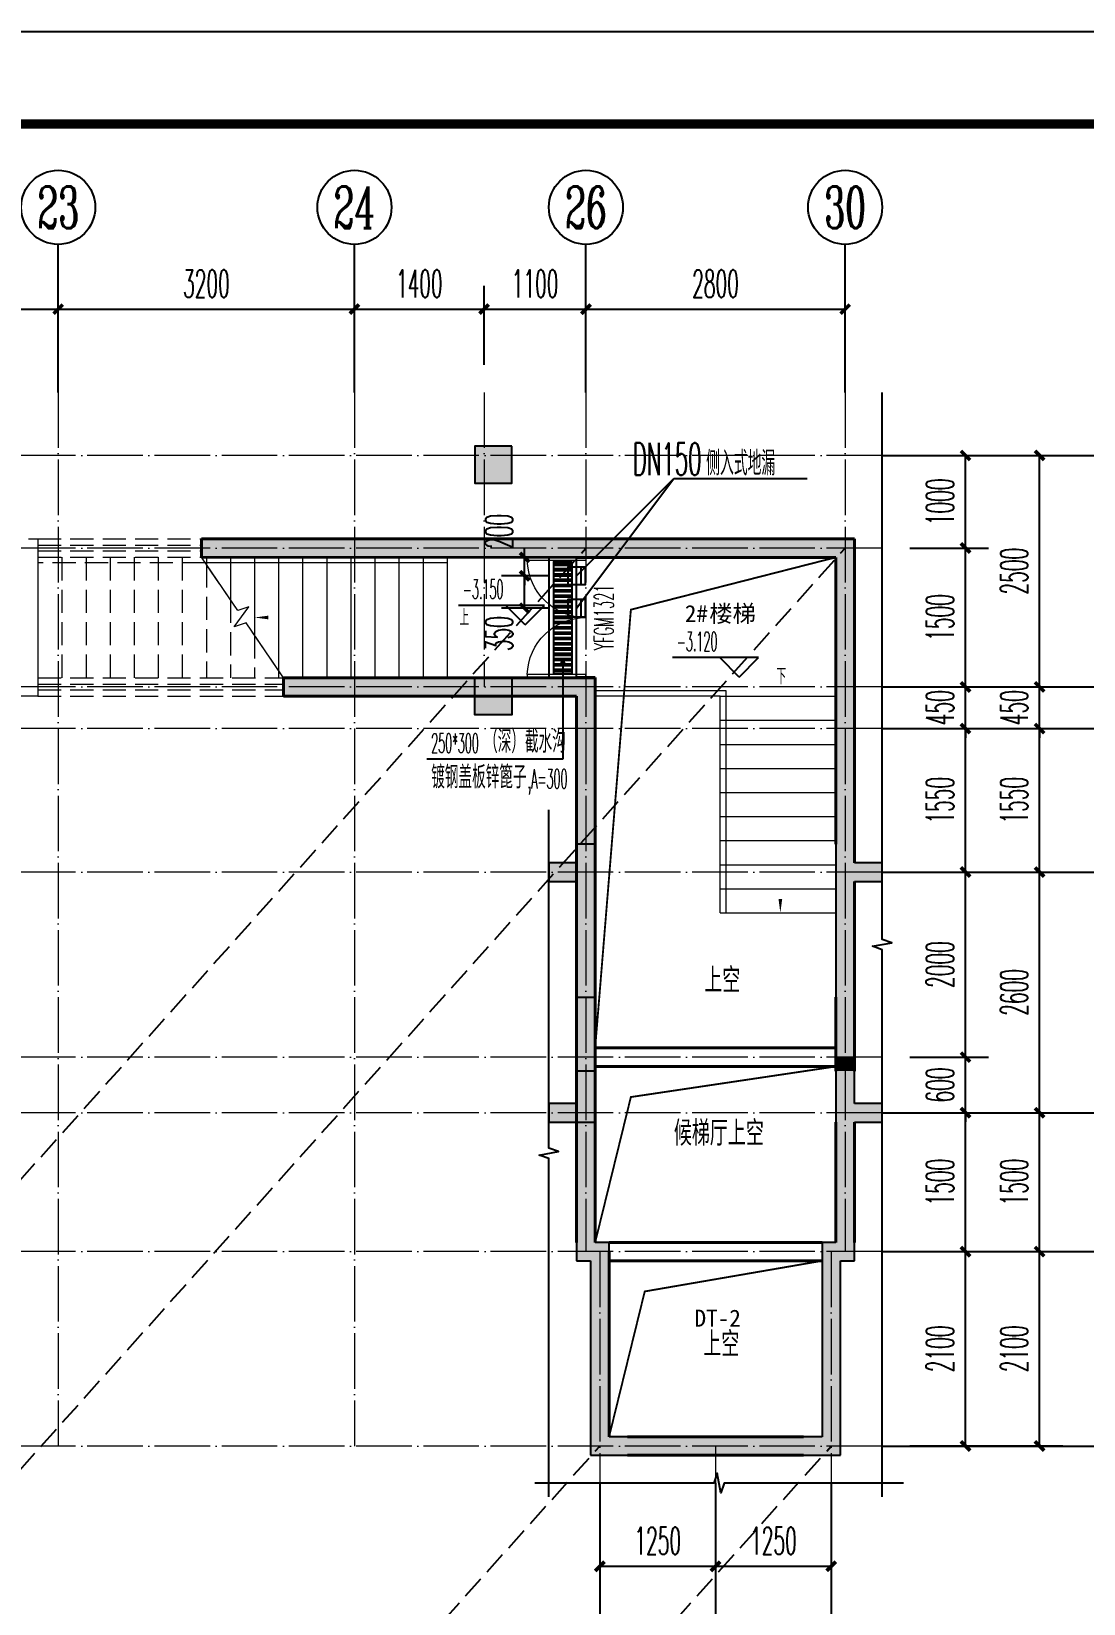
# Model space of a CAD drawing. Extents: x 27938 to 650306, y -92720 to 1524912.
# Drawn here: x 323150 to 334514, y 762082 to 779065 of the extents above; entities that cross this region are included whole.
import ezdxf
from ezdxf.enums import TextEntityAlignment as Align

# ---------------------------------------------------------------- set-up
doc = ezdxf.new("R2010")
doc.units = 0
doc.header["$LTSCALE"] = 1000
doc.header["$MEASUREMENT"] = 0
for name, pattern in [('#P_--_20B1_001_t3$0$DASH', [0.35, 0.25, -0.1]), ('__DASH', [0.35, 0.25, -0.1]), ('DOTE', [2.42, 2, -0.2, 0.02, -0.2])]:
    doc.linetypes.add(name, pattern=pattern)
for name, color, linetype in [('AXIS', 3, 'Continuous'), ('AXIS_TEXT', 4, 'Continuous'), ('COLUMN', 9, 'Continuous'), ('DIM_ELEV', 3, 'Continuous'), ('DIM_LEAD', 3, 'Continuous'), ('DIM_SYMB', 3, 'Continuous'), ('DIM_废水', 3, 'Continuous'), ('DOOR_FIRE_TEXT', 7, 'Continuous'), ('EQUIP_地漏', 7, 'Continuous'), ('PUB_TEXT', 4, 'Continuous'), ('TWT_DIM', 3, 'Continuous'), ('图框', 140, 'Continuous')]:
    doc.layers.add(name, color=color, linetype=linetype)
for name, color, linetype, lineweight in [('DOTE', 19, 'DOTE', 9), ('PUB_HATCH', 8, 'Continuous', 9), ('STAIR', 2, 'Continuous', 18), ('WALL', 9, 'Continuous', 40), ('WINDOW', 8, 'Continuous', 15), ('平面-看线', 45, 'Continuous', 15)]:
    doc.layers.add(name, color=color, linetype=linetype, lineweight=lineweight)
doc.layers.add('yichutu', color=7, linetype='Continuous', true_color=0xffffff, plot=False)
doc.styles.add('_TCH_AXIS', font='COMPLEX', dxfattribs={"bigfont": 'GBCBIG'})
doc.styles.add('_TCH_DIM', font='SIMPLEX.shx', dxfattribs={"width": 0.6, "oblique": 10, "bigfont": 'hztxt.shx'})
doc.styles.add('_TCH_DIM_T3', font='SIMPLEX.shx', dxfattribs={"width": 0.494118, "bigfont": 'GBCBIG.shx'})
doc.styles.add('_TCH_WINDOW', font='SIMPLEX.shx', dxfattribs={"width": 0.7, "height": 3.5, "bigfont": 'GBCBIG.shx'})
doc.styles.add('_TWT_SERIAL', font='simplex.shx', dxfattribs={"width": 0.6, "oblique": 10, "height": 3, "bigfont": 'aadri.shx'})
doc.styles.add('COMPLEX', font='COMPLEX')
doc.styles.get("Standard").update_dxf_attribs({"font": 'gbenor.shx', "bigfont": 'gbcbig.shx'})
doc.styles.add('黑体', font='simhei.ttf')
doc.dimstyles.new('_TCH_ARCH&&100', dxfattribs={"dimtxt": 297.5, "dimasz": 100, "dimexe": 250, "dimexo": 300, "dimgap": 126.25, "dimtad": 1, "dimdec": 0, "dimzin": 0, "dimdsep": 46, "dimtxsty": '_TCH_DIM_T3', "dimblk": 'ARCHTICK', "dimcen": 0.09, "dimclrt": 4, "dimazin": 2, "dimtfac": 1, "dimtdec": 0, "dimtix": 1, "dimtmove": 2, "dimatfit": 3, "dimfxl": 1, "dimtolj": 1, "dimtzin": 0, "dimarcsym": 0})
doc.dimstyles.new('_TWT_ARCH&&100', dxfattribs={"dimtxt": 297.5, "dimasz": 100, "dimexe": 250, "dimexo": 300, "dimgap": 126.25, "dimtad": 1, "dimdec": 0, "dimzin": 0, "dimdsep": 46, "dimtxsty": '_TCH_DIM_T3', "dimblk": 'ARCHTICK', "dimcen": 0.09, "dimclrt": 7, "dimazin": 2, "dimtfac": 1, "dimtdec": 0, "dimtix": 1, "dimtmove": 2, "dimatfit": 3, "dimfxl": 1, "dimtolj": 1, "dimtzin": 0, "dimarcsym": 0})

# ---------------------------------------------------------------- blocks, each defined once
blk = doc.blocks.new('TK')
at = {"layer": '图框'}
blk.add_lwpolyline([(465375, 548714), (549475, 548714), (549475, 489314), (465375, 489314)], close=True, dxfattribs=at)
blk.add_lwpolyline([(465375, 548714), (549475, 548714), (549475, 489314), (465375, 489314)], close=True, dxfattribs=at)
at = {"layer": '图框', "const_width": 100}
blk.add_lwpolyline([(548475, 490314), (548475, 547714), (467875, 547714), (467875, 490314)], close=True, dxfattribs=at)
blk = doc.blocks.new('yct-841-594-84100-59400-100-1000.0')
at = {"layer": 'yichutu', "color": 7, "true_color": 0xffffff}
blk.add_lwpolyline([(0, 0), (0, 59400), (84100, 59400), (84100, 0)], close=True, dxfattribs=at)
blk = doc.blocks.new('A$C110D7C8B')
h = blk.add_hatch()
h.set_pattern_fill('ANSI32', color=246, scale=12, angle=135)
h.set_pattern_definition([(180, (0, 0), (-4e-15, -57.15), []), (180, (-19.05, 19.05), (-4e-15, -57.15), [])])
h.paths.add_polyline_path([(50, -1350), (250, -1350), (250, -150), (50, -150)])
at = {"color": 246}
for points in [[(0, -100), (300, -100), (300, -1400), (0, -1400)], [(50, -150), (250, -150), (250, -1350), (50, -1350)]]:
    blk.add_lwpolyline(points, close=True, dxfattribs=at)
blk = doc.blocks.new('A$C028C60F5')
at = {"color": 0}
blk.add_lwpolyline([(400, 0), (0, 0), (0, -400), (400, -400)], close=True, dxfattribs=at)
at = {"layer": 'PUB_HATCH', "color": 0}
blk.add_solid([(0, -400), (400, -400), (0, 0), (400, 0)], dxfattribs=at)
blk = doc.blocks.new('$DorLib2D$00000002')
for p, q in [((-0.5, 0), (-0.5, 0.4875)), ((-0.475, 0.4875), (-0.5, 0.4875)), ((-0.475, 0), (-0.475, 0.4875)), ((0.475, 0), (0.475, 0.4875)), ((0.475, 0.4875), (0.5, 0.4875)), ((0.5, 0), (0.5, 0.4875)), ((-0.5, 0), (-0.475, 0)), ((0.5, 0), (0.475, 0))]:
    blk.add_line(p, q)
at = {"lineweight": 13}
for centre, start, end in [((-0.4875, 0), 0, 88.53072), ((0.4875, 0), 91.46928, 180)]:
    blk.add_arc(centre, 0.4875, start, end, dxfattribs=at)
blk = doc.blocks.new('_ArchTick')
at = {"color": 0, "linetype": 'ByBlock', "const_width": 0.4}
blk.add_lwpolyline([(-0.5, -0.5), (0.5, 0.5)], dxfattribs=at)
blk = doc.blocks.new('*D1209')
at = {"layer": 'AXIS', "color": 0, "lineweight": -2}
for p, q in [((300, -9281), (1950, -9281)), ((1700, -11381), (1700, -9281)), ((300, -11381), (1950, -11381))]:
    blk.add_line(p, q, dxfattribs=at)
at = {"layer": 'Defpoints', "color": 0}
for p in [(0, -9281), (1700, -9281), (0, -11381)]:
    blk.add_point(p, dxfattribs=at)
at = {"layer": 'AXIS', "color": 0, "lineweight": -2, "xscale": 100, "yscale": 100, "zscale": 100}
for p, rotation in [((1700, -9281), 90), ((1700, -11381), 270)]:
    blk.add_blockref('_ArchTick', p, dxfattribs=dict(at, rotation=rotation))
at = {"layer": 'AXIS', "color": 4, "insert": (1425, -10331), "char_height": 297.5, "attachment_point": 5, "rotation": 90, "style": '_TCH_DIM_T3'}
blk.add_mtext('\\A1;2100', dxfattribs=at)
blk = doc.blocks.new('*D1210')
at = {"layer": 'AXIS', "color": 0, "lineweight": -2}
for p, q in [((300, -7781), (1950, -7781)), ((1700, -9281), (1700, -7781)), ((300, -9281), (1950, -9281))]:
    blk.add_line(p, q, dxfattribs=at)
at = {"layer": 'Defpoints', "color": 0}
for p in [(0, -7781), (1700, -7781), (0, -9281)]:
    blk.add_point(p, dxfattribs=at)
at = {"layer": 'AXIS', "color": 0, "lineweight": -2, "xscale": 100, "yscale": 100, "zscale": 100}
for p, rotation in [((1700, -7781), 90), ((1700, -9281), 270)]:
    blk.add_blockref('_ArchTick', p, dxfattribs=dict(at, rotation=rotation))
at = {"layer": 'AXIS', "color": 4, "insert": (1425, -8531), "char_height": 297.5, "attachment_point": 5, "rotation": 90, "style": '_TCH_DIM_T3'}
blk.add_mtext('\\A1;1500', dxfattribs=at)
blk = doc.blocks.new('*D1211')
at = {"layer": 'AXIS', "color": 0, "lineweight": -2}
for p, q in [((300, -5181), (1950, -5181)), ((1700, -7781), (1700, -5181)), ((300, -7781), (1950, -7781))]:
    blk.add_line(p, q, dxfattribs=at)
at = {"layer": 'Defpoints', "color": 0}
for p in [(0, -5181), (1700, -5181), (0, -7781)]:
    blk.add_point(p, dxfattribs=at)
at = {"layer": 'AXIS', "color": 0, "lineweight": -2, "xscale": 100, "yscale": 100, "zscale": 100}
for p, rotation in [((1700, -5181), 90), ((1700, -7781), 270)]:
    blk.add_blockref('_ArchTick', p, dxfattribs=dict(at, rotation=rotation))
at = {"layer": 'AXIS', "color": 4, "insert": (1425, -6481), "char_height": 297.5, "attachment_point": 5, "rotation": 90, "style": '_TCH_DIM_T3'}
blk.add_mtext('\\A1;2600', dxfattribs=at)
blk = doc.blocks.new('*D1212')
at = {"layer": 'AXIS', "color": 0, "lineweight": -2}
for p, q in [((300, -3631), (1950, -3631)), ((1700, -5181), (1700, -3631)), ((300, -5181), (1950, -5181))]:
    blk.add_line(p, q, dxfattribs=at)
at = {"layer": 'Defpoints', "color": 0}
for p in [(0, -3631), (1700, -3631), (0, -5181)]:
    blk.add_point(p, dxfattribs=at)
at = {"layer": 'AXIS', "color": 0, "lineweight": -2, "xscale": 100, "yscale": 100, "zscale": 100}
for p, rotation in [((1700, -3631), 90), ((1700, -5181), 270)]:
    blk.add_blockref('_ArchTick', p, dxfattribs=dict(at, rotation=rotation))
at = {"layer": 'AXIS', "color": 4, "insert": (1425, -4406), "char_height": 297.5, "attachment_point": 5, "rotation": 90, "style": '_TCH_DIM_T3'}
blk.add_mtext('\\A1;1550', dxfattribs=at)
blk = doc.blocks.new('*D1213')
at = {"layer": 'AXIS', "color": 0, "lineweight": -2}
for p, q in [((300, -3181), (1950, -3181)), ((1700, -3181), (1700, -3081)), ((1700, -3631), (1700, -3181)), ((300, -3631), (1950, -3631)), ((1700, -3631), (1700, -3731))]:
    blk.add_line(p, q, dxfattribs=at)
at = {"layer": 'Defpoints', "color": 0}
for p in [(0, -3181), (1700, -3181), (0, -3631)]:
    blk.add_point(p, dxfattribs=at)
at = {"layer": 'AXIS', "color": 0, "lineweight": -2, "xscale": 100, "yscale": 100, "zscale": 100}
for p, rotation in [((1700, -3181), 270), ((1700, -3631), 90)]:
    blk.add_blockref('_ArchTick', p, dxfattribs=dict(at, rotation=rotation))
at = {"layer": 'AXIS', "color": 4, "insert": (1425, -3406), "char_height": 297.5, "attachment_point": 5, "rotation": 90, "style": '_TCH_DIM_T3'}
blk.add_mtext('\\A1;450', dxfattribs=at)
blk = doc.blocks.new('*D1214')
at = {"layer": 'AXIS', "color": 0, "lineweight": -2}
for p, q in [((300, -681), (1950, -681)), ((1700, -3181), (1700, -681)), ((300, -3181), (1950, -3181))]:
    blk.add_line(p, q, dxfattribs=at)
at = {"layer": 'Defpoints', "color": 0}
for p in [(0, -681), (1700, -681), (0, -3181)]:
    blk.add_point(p, dxfattribs=at)
at = {"layer": 'AXIS', "color": 0, "lineweight": -2, "xscale": 100, "yscale": 100, "zscale": 100}
for p, rotation in [((1700, -681), 90), ((1700, -3181), 270)]:
    blk.add_blockref('_ArchTick', p, dxfattribs=dict(at, rotation=rotation))
at = {"layer": 'AXIS', "color": 4, "insert": (1425, -1931), "char_height": 297.5, "attachment_point": 5, "rotation": 90, "style": '_TCH_DIM_T3'}
blk.add_mtext('\\A1;2500', dxfattribs=at)
blk = doc.blocks.new('*D1215')
at = {"layer": 'AXIS', "color": 0, "lineweight": -2}
for p, q in [((300, -9281), (1150, -9281)), ((900, -11381), (900, -9281)), ((300, -11381), (1150, -11381))]:
    blk.add_line(p, q, dxfattribs=at)
at = {"layer": 'Defpoints', "color": 0}
for p in [(0, -9281), (900, -9281), (0, -11381)]:
    blk.add_point(p, dxfattribs=at)
at = {"layer": 'AXIS', "color": 0, "lineweight": -2, "xscale": 100, "yscale": 100, "zscale": 100}
for p, rotation in [((900, -9281), 90), ((900, -11381), 270)]:
    blk.add_blockref('_ArchTick', p, dxfattribs=dict(at, rotation=rotation))
at = {"layer": 'AXIS', "color": 4, "insert": (625, -10331), "char_height": 297.5, "attachment_point": 5, "rotation": 90, "style": '_TCH_DIM_T3'}
blk.add_mtext('\\A1;2100', dxfattribs=at)
blk = doc.blocks.new('*D1216')
at = {"layer": 'AXIS', "color": 0, "lineweight": -2}
for p, q in [((300, -7781), (1150, -7781)), ((900, -9281), (900, -7781)), ((300, -9281), (1150, -9281))]:
    blk.add_line(p, q, dxfattribs=at)
at = {"layer": 'Defpoints', "color": 0}
for p in [(0, -7781), (900, -7781), (0, -9281)]:
    blk.add_point(p, dxfattribs=at)
at = {"layer": 'AXIS', "color": 0, "lineweight": -2, "xscale": 100, "yscale": 100, "zscale": 100}
for p, rotation in [((900, -7781), 90), ((900, -9281), 270)]:
    blk.add_blockref('_ArchTick', p, dxfattribs=dict(at, rotation=rotation))
at = {"layer": 'AXIS', "color": 4, "insert": (625, -8531), "char_height": 297.5, "attachment_point": 5, "rotation": 90, "style": '_TCH_DIM_T3'}
blk.add_mtext('\\A1;1500', dxfattribs=at)
blk = doc.blocks.new('*D1217')
at = {"layer": 'AXIS', "color": 0, "lineweight": -2}
for p, q in [((900, -7181), (900, -7081)), ((300, -7181), (1150, -7181)), ((900, -7781), (900, -7181)), ((300, -7781), (1150, -7781)), ((900, -7781), (900, -7881))]:
    blk.add_line(p, q, dxfattribs=at)
at = {"layer": 'Defpoints', "color": 0}
for p in [(0, -7181), (900, -7181), (0, -7781)]:
    blk.add_point(p, dxfattribs=at)
at = {"layer": 'AXIS', "color": 0, "lineweight": -2, "xscale": 100, "yscale": 100, "zscale": 100}
for p, rotation in [((900, -7181), 270), ((900, -7781), 90)]:
    blk.add_blockref('_ArchTick', p, dxfattribs=dict(at, rotation=rotation))
at = {"layer": 'AXIS', "color": 4, "insert": (625, -7481), "char_height": 297.5, "attachment_point": 5, "rotation": 90, "style": '_TCH_DIM_T3'}
blk.add_mtext('\\A1;600', dxfattribs=at)
blk = doc.blocks.new('*D1218')
at = {"layer": 'AXIS', "color": 0, "lineweight": -2}
for p, q in [((300, -5181), (1150, -5181)), ((900, -7181), (900, -5181)), ((300, -7181), (1150, -7181))]:
    blk.add_line(p, q, dxfattribs=at)
at = {"layer": 'Defpoints', "color": 0}
for p in [(0, -5181), (900, -5181), (0, -7181)]:
    blk.add_point(p, dxfattribs=at)
at = {"layer": 'AXIS', "color": 0, "lineweight": -2, "xscale": 100, "yscale": 100, "zscale": 100}
for p, rotation in [((900, -5181), 90), ((900, -7181), 270)]:
    blk.add_blockref('_ArchTick', p, dxfattribs=dict(at, rotation=rotation))
at = {"layer": 'AXIS', "color": 4, "insert": (625, -6181), "char_height": 297.5, "attachment_point": 5, "rotation": 90, "style": '_TCH_DIM_T3'}
blk.add_mtext('\\A1;2000', dxfattribs=at)
blk = doc.blocks.new('*D1219')
at = {"layer": 'AXIS', "color": 0, "lineweight": -2}
for p, q in [((300, -3631), (1150, -3631)), ((900, -5181), (900, -3631)), ((300, -5181), (1150, -5181))]:
    blk.add_line(p, q, dxfattribs=at)
at = {"layer": 'Defpoints', "color": 0}
for p in [(0, -3631), (900, -3631), (0, -5181)]:
    blk.add_point(p, dxfattribs=at)
at = {"layer": 'AXIS', "color": 0, "lineweight": -2, "xscale": 100, "yscale": 100, "zscale": 100}
for p, rotation in [((900, -3631), 90), ((900, -5181), 270)]:
    blk.add_blockref('_ArchTick', p, dxfattribs=dict(at, rotation=rotation))
at = {"layer": 'AXIS', "color": 4, "insert": (625, -4406), "char_height": 297.5, "attachment_point": 5, "rotation": 90, "style": '_TCH_DIM_T3'}
blk.add_mtext('\\A1;1550', dxfattribs=at)
blk = doc.blocks.new('*D1220')
at = {"layer": 'AXIS', "color": 0, "lineweight": -2}
for p, q in [((300, -3181), (1150, -3181)), ((900, -3181), (900, -3081)), ((900, -3631), (900, -3181)), ((300, -3631), (1150, -3631)), ((900, -3631), (900, -3731))]:
    blk.add_line(p, q, dxfattribs=at)
at = {"layer": 'Defpoints', "color": 0}
for p in [(0, -3181), (900, -3181), (0, -3631)]:
    blk.add_point(p, dxfattribs=at)
at = {"layer": 'AXIS', "color": 0, "lineweight": -2, "xscale": 100, "yscale": 100, "zscale": 100}
for p, rotation in [((900, -3181), 270), ((900, -3631), 90)]:
    blk.add_blockref('_ArchTick', p, dxfattribs=dict(at, rotation=rotation))
at = {"layer": 'AXIS', "color": 4, "insert": (625, -3406), "char_height": 297.5, "attachment_point": 5, "rotation": 90, "style": '_TCH_DIM_T3'}
blk.add_mtext('\\A1;450', dxfattribs=at)
blk = doc.blocks.new('*D1221')
at = {"layer": 'AXIS', "color": 0, "lineweight": -2}
for p, q in [((300, -1681), (1150, -1681)), ((900, -3181), (900, -1681)), ((300, -3181), (1150, -3181))]:
    blk.add_line(p, q, dxfattribs=at)
at = {"layer": 'Defpoints', "color": 0}
for p in [(0, -1681), (900, -1681), (0, -3181)]:
    blk.add_point(p, dxfattribs=at)
at = {"layer": 'AXIS', "color": 0, "lineweight": -2, "xscale": 100, "yscale": 100, "zscale": 100}
for p, rotation in [((900, -1681), 90), ((900, -3181), 270)]:
    blk.add_blockref('_ArchTick', p, dxfattribs=dict(at, rotation=rotation))
at = {"layer": 'AXIS', "color": 4, "insert": (625, -2431), "char_height": 297.5, "attachment_point": 5, "rotation": 90, "style": '_TCH_DIM_T3'}
blk.add_mtext('\\A1;1500', dxfattribs=at)
blk = doc.blocks.new('*D1222')
at = {"layer": 'AXIS', "color": 0, "lineweight": -2}
for p, q in [((300, -681), (1150, -681)), ((900, -1681), (900, -681)), ((300, -1681), (1150, -1681))]:
    blk.add_line(p, q, dxfattribs=at)
at = {"layer": 'Defpoints', "color": 0}
for p in [(0, -681), (900, -681), (0, -1681)]:
    blk.add_point(p, dxfattribs=at)
at = {"layer": 'AXIS', "color": 0, "lineweight": -2, "xscale": 100, "yscale": 100, "zscale": 100}
for p, rotation in [((900, -681), 90), ((900, -1681), 270)]:
    blk.add_blockref('_ArchTick', p, dxfattribs=dict(at, rotation=rotation))
at = {"layer": 'AXIS', "color": 4, "insert": (625, -1181), "char_height": 297.5, "attachment_point": 5, "rotation": 90, "style": '_TCH_DIM_T3'}
blk.add_mtext('\\A1;1000', dxfattribs=at)
blk = doc.blocks.new('*D1223')
at = {"layer": 'AXIS', "color": 0, "lineweight": -2}
for p, q in [((-3200, 300), (-3200, 1150)), ((-400, 300), (-400, 1150)), ((-3200, 900), (-400, 900))]:
    blk.add_line(p, q, dxfattribs=at)
at = {"layer": 'Defpoints', "color": 0}
for p in [(-400, 900), (-3200, 0), (-400, 0)]:
    blk.add_point(p, dxfattribs=at)
at = {"layer": 'AXIS', "color": 0, "lineweight": -2, "xscale": 100, "yscale": 100, "zscale": 100, "rotation": 180}
blk.add_blockref('_ArchTick', (-3200, 900), dxfattribs=at)
at = {"layer": 'AXIS', "color": 0, "lineweight": -2, "xscale": 100, "yscale": 100, "zscale": 100}
blk.add_blockref('_ArchTick', (-400, 900), dxfattribs=at)
at = {"layer": 'AXIS', "color": 4, "insert": (-1800, 1175), "char_height": 297.5, "attachment_point": 5, "style": '_TCH_DIM_T3'}
blk.add_mtext('\\A1;2800', dxfattribs=at)
blk = doc.blocks.new('*D1224')
at = {"layer": 'AXIS', "color": 0, "lineweight": -2}
for p, q in [((-4300, 300), (-4300, 1150)), ((-3200, 300), (-3200, 1150)), ((-4300, 900), (-3200, 900))]:
    blk.add_line(p, q, dxfattribs=at)
at = {"layer": 'Defpoints', "color": 0}
for p in [(-3200, 900), (-4300, 0), (-3200, 0)]:
    blk.add_point(p, dxfattribs=at)
at = {"layer": 'AXIS', "color": 0, "lineweight": -2, "xscale": 100, "yscale": 100, "zscale": 100, "rotation": 180}
blk.add_blockref('_ArchTick', (-4300, 900), dxfattribs=at)
at = {"layer": 'AXIS', "color": 0, "lineweight": -2, "xscale": 100, "yscale": 100, "zscale": 100}
blk.add_blockref('_ArchTick', (-3200, 900), dxfattribs=at)
at = {"layer": 'AXIS', "color": 4, "insert": (-3750, 1175), "char_height": 297.5, "attachment_point": 5, "style": '_TCH_DIM_T3'}
blk.add_mtext('\\A1;1100', dxfattribs=at)
blk = doc.blocks.new('*D1225')
at = {"layer": 'AXIS', "color": 0, "lineweight": -2}
for p, q in [((-5700, 300), (-5700, 1150)), ((-4300, 300), (-4300, 1150)), ((-5700, 900), (-4300, 900))]:
    blk.add_line(p, q, dxfattribs=at)
at = {"layer": 'Defpoints', "color": 0}
for p in [(-4300, 900), (-5700, 0), (-4300, 0)]:
    blk.add_point(p, dxfattribs=at)
at = {"layer": 'AXIS', "color": 0, "lineweight": -2, "xscale": 100, "yscale": 100, "zscale": 100, "rotation": 180}
blk.add_blockref('_ArchTick', (-5700, 900), dxfattribs=at)
at = {"layer": 'AXIS', "color": 0, "lineweight": -2, "xscale": 100, "yscale": 100, "zscale": 100}
blk.add_blockref('_ArchTick', (-4300, 900), dxfattribs=at)
at = {"layer": 'AXIS', "color": 4, "insert": (-5000, 1175), "char_height": 297.5, "attachment_point": 5, "style": '_TCH_DIM_T3'}
blk.add_mtext('\\A1;1400', dxfattribs=at)
blk = doc.blocks.new('*D1226')
at = {"layer": 'AXIS', "color": 0, "lineweight": -2}
for p, q in [((-8900, 300), (-8900, 1150)), ((-5700, 300), (-5700, 1150)), ((-8900, 900), (-5700, 900))]:
    blk.add_line(p, q, dxfattribs=at)
at = {"layer": 'Defpoints', "color": 0}
for p in [(-5700, 900), (-8900, 0), (-5700, 0)]:
    blk.add_point(p, dxfattribs=at)
at = {"layer": 'AXIS', "color": 0, "lineweight": -2, "xscale": 100, "yscale": 100, "zscale": 100, "rotation": 180}
blk.add_blockref('_ArchTick', (-8900, 900), dxfattribs=at)
at = {"layer": 'AXIS', "color": 0, "lineweight": -2, "xscale": 100, "yscale": 100, "zscale": 100}
blk.add_blockref('_ArchTick', (-5700, 900), dxfattribs=at)
at = {"layer": 'AXIS', "color": 4, "insert": (-7300, 1175), "char_height": 297.5, "attachment_point": 5, "style": '_TCH_DIM_T3'}
blk.add_mtext('\\A1;3200', dxfattribs=at)
blk = doc.blocks.new('*D1227')
at = {"layer": 'AXIS', "color": 0, "lineweight": -2}
for p, q in [((-10700, 300), (-10700, 1150)), ((-8900, 300), (-8900, 1150)), ((-10700, 900), (-8900, 900))]:
    blk.add_line(p, q, dxfattribs=at)
at = {"layer": 'Defpoints', "color": 0}
for p in [(-8900, 900), (-10700, 0), (-8900, 0)]:
    blk.add_point(p, dxfattribs=at)
at = {"layer": 'AXIS', "color": 0, "lineweight": -2, "xscale": 100, "yscale": 100, "zscale": 100, "rotation": 180}
blk.add_blockref('_ArchTick', (-10700, 900), dxfattribs=at)
at = {"layer": 'AXIS', "color": 0, "lineweight": -2, "xscale": 100, "yscale": 100, "zscale": 100}
blk.add_blockref('_ArchTick', (-8900, 900), dxfattribs=at)
at = {"layer": 'AXIS', "color": 4, "insert": (-9800, 1175), "char_height": 297.5, "attachment_point": 5, "style": '_TCH_DIM_T3'}
blk.add_mtext('\\A1;1800', dxfattribs=at)
blk = doc.blocks.new('_AXISO')
blk.add_circle((0, 0), 0.5)
at = {"layer": 'AXIS_TEXT', "style": 'COMPLEX', "width": 1.041667}
blk.add_attdef('A', text='', height=0.56, dxfattribs=at).set_placement((-0.25, -0.28), (0.25, -0.28), align=Align.FIT)
blk = doc.blocks.new('*D1242')
at = {"layer": 'AXIS', "color": 0, "lineweight": -2}
for p, q in [((-1800, -12081), (-1800, -12931)), ((-550, -12081), (-550, -12931)), ((-1800, -12681), (-550, -12681))]:
    blk.add_line(p, q, dxfattribs=at)
at = {"layer": 'Defpoints', "color": 0}
for p in [(-1800, -11781), (-550, -11781), (-550, -12681)]:
    blk.add_point(p, dxfattribs=at)
at = {"layer": 'AXIS', "color": 0, "lineweight": -2, "xscale": 100, "yscale": 100, "zscale": 100, "rotation": 180}
blk.add_blockref('_ArchTick', (-1800, -12681), dxfattribs=at)
at = {"layer": 'AXIS', "color": 0, "lineweight": -2, "xscale": 100, "yscale": 100, "zscale": 100}
blk.add_blockref('_ArchTick', (-550, -12681), dxfattribs=at)
at = {"layer": 'AXIS', "color": 4, "insert": (-1175, -12406), "char_height": 297.5, "attachment_point": 5, "style": '_TCH_DIM_T3'}
blk.add_mtext('\\A1;1250', dxfattribs=at)
blk = doc.blocks.new('*D1243')
at = {"layer": 'AXIS', "color": 0, "lineweight": -2}
for p, q in [((-3050, -12081), (-3050, -12931)), ((-1800, -12081), (-1800, -12931)), ((-3050, -12681), (-1800, -12681))]:
    blk.add_line(p, q, dxfattribs=at)
at = {"layer": 'Defpoints', "color": 0}
for p in [(-3050, -11781), (-1800, -11781), (-1800, -12681)]:
    blk.add_point(p, dxfattribs=at)
at = {"layer": 'AXIS', "color": 0, "lineweight": -2, "xscale": 100, "yscale": 100, "zscale": 100, "rotation": 180}
blk.add_blockref('_ArchTick', (-3050, -12681), dxfattribs=at)
at = {"layer": 'AXIS', "color": 0, "lineweight": -2, "xscale": 100, "yscale": 100, "zscale": 100}
blk.add_blockref('_ArchTick', (-1800, -12681), dxfattribs=at)
at = {"layer": 'AXIS', "color": 4, "insert": (-2425, -12406), "char_height": 297.5, "attachment_point": 5, "style": '_TCH_DIM_T3'}
blk.add_mtext('\\A1;1250', dxfattribs=at)
blk = doc.blocks.new('$TwtSys$00000137')
at = {"color": 7}
for p, q in [((-46.875, -93.75), (-46.875, 93.75)), ((0, -93.75), (0, 93.75)), ((46.875, -93.75), (46.875, 93.75))]:
    blk.add_line(p, q, dxfattribs=at)
blk.add_lwpolyline([(-93.75, -93.75), (93.75, -93.75), (93.75, 93.75), (-93.75, 93.75)], close=True, dxfattribs=at)
blk = doc.blocks.new('*D216')
at = {"layer": 'Defpoints', "color": 0}
for p in [(328477, 773184), (329039, 773184), (329039, 772834)]:
    blk.add_point(p, dxfattribs=at)
at = {"layer": 'TWT_DIM', "color": 0, "lineweight": -2}
for p, q in [((328739, 773184), (328227, 773184)), ((328477, 772834), (328477, 773184)), ((328739, 772834), (328227, 772834))]:
    blk.add_line(p, q, dxfattribs=at)
at = {"layer": 'TWT_DIM', "color": 0, "lineweight": -2, "xscale": 100, "yscale": 100, "zscale": 100}
for p, rotation in [((328477, 773184), 90), ((328477, 772834), 270)]:
    blk.add_blockref('_ArchTick', p, dxfattribs=dict(at, rotation=rotation))
at = {"layer": 'TWT_DIM', "color": 7, "insert": (328202, 772559), "char_height": 297.5, "attachment_point": 5, "rotation": 90, "style": '_TCH_DIM_T3'}
blk.add_mtext('\\A1;350', dxfattribs=at)
blk = doc.blocks.new('*D217')
at = {"layer": 'Defpoints', "color": 0}
for p in [(328477, 773384), (329039, 773384), (329039, 773184)]:
    blk.add_point(p, dxfattribs=at)
at = {"layer": 'TWT_DIM', "color": 0, "lineweight": -2}
for p, q in [((328477, 773384), (328477, 773484)), ((328739, 773384), (328227, 773384)), ((328477, 773184), (328477, 773384)), ((328739, 773184), (328227, 773184)), ((328477, 773184), (328477, 773084))]:
    blk.add_line(p, q, dxfattribs=at)
at = {"layer": 'TWT_DIM', "color": 0, "lineweight": -2, "xscale": 100, "yscale": 100, "zscale": 100}
for p, rotation in [((328477, 773384), 270), ((328477, 773184), 90)]:
    blk.add_blockref('_ArchTick', p, dxfattribs=dict(at, rotation=rotation))
at = {"layer": 'TWT_DIM', "color": 7, "insert": (328202, 773664), "char_height": 297.5, "attachment_point": 5, "rotation": 90, "style": '_TCH_DIM_T3'}
blk.add_mtext('\\A1;200', dxfattribs=at)
blk = doc.blocks.new('A$C51F2739F')
at = {"layer": 'PUB_HATCH'}
for points in [[(-3200, -1781.5), (-3200, -1581.5), (-7351.7, -1581.2), (-7351.8, -1781.2)], [(-500, -1781.5), (-300, -1581.5), (-3200, -1581.5), (-3200, -1781.5)], [(-500, -4881.5), (-300.1, -4881.5), (-300.1, -5081.5), (-300, -5081.5), (-300, -1581.5), (-500, -1781.5)], [(-3300, -3281.5), (-3100, -3081.5), (-6467.7, -3081.3), (-6467.8, -3281.3)], [(-3100, -3081.5), (-3300, -3281.5), (-3300, -7181.5), (-3100, -7181.5)], [(-3600, -5281.5), (-3300.1, -5281.5), (-3300.1, -6531.5), (-3100.1, -6531.5), (-3100.1, -4881.5), (-3300.1, -4881.5), (-3300.1, -5081.5), (-3600, -5081.5)], [(0, -5281.5), (0, -5081.5), (-300.1, -5081.5), (-300.1, -4881.5), (-500.1, -4881.5), (-500.1, -6531.5), (-300.1, -6531.5), (-300.1, -5281.5)], [(-300, -5281.5), (-300.1, -5281.5), (-300.1, -6531.5), (-500, -6531.5), (-500, -7181.5), (-300, -7181.5)], [(-3300, -9181.5), (-3100, -9181.5), (-3100, -7181.5), (-3300, -7181.5)], [(-500, -7331.5), (-300, -7331.5), (-300, -7181.5), (-500, -7181.5)], [(-3100.2, -7881.5), (-3100.2, -7331.5), (-3300.2, -7331.5), (-3300.2, -7681.5), (-3600, -7681.5), (-3600, -7881.5)], [(-500, -7881.5), (0, -7881.5), (0, -7681.5), (-300, -7681.5), (-300, -7331.5), (-500, -7331.5)], [(-300, -7881.5), (-500, -7881.5), (-500, -9181.5), (-300, -9181.5)], [(-2950.2, -9181.5), (-3300.2, -9181.5), (-3300.2, -9381.5), (-3150.2, -9381.5), (-3150.2, -11481.5), (-2750.2, -11481.5), (-2750.2, -11281.5), (-2950.2, -11281.5)], [(-2950, -9281.5), (-3150, -9281.5), (-3150, -11481.5), (-2950, -11281.5)], [(-2950, -9181.5), (-2950.2, -9181.5), (-2950.2, -9181.7)], [(-650, -9181.5), (-650, -11281.5), (-850, -11281.5), (-850, -11481.5), (-450, -11481.5), (-450, -9381.5), (-300, -9381.5), (-300, -9181.5)], [(-2750.2, -11281.5), (-2750.2, -11481.5), (-850, -11481.5), (-850, -11281.5)]]:
    blk.add_hatch(color=256, dxfattribs=at).paths.add_polyline_path(points)
at = {"color": 6, "const_width": 20}
for points in [[(-3100.2, -7081.5), (-2714.6, -2346.5), (-500.2, -1781.4)], [(-3100.2, -9181.5), (-2714.6, -7611.7), (-500.2, -7281.4)], [(-2950.2, -11281.5), (-2564.6, -9711.7), (-650.2, -9381.4)]]:
    blk.add_lwpolyline(points, dxfattribs=at)
at = {"layer": 'AXIS'}
for p, q in [((-8900, 0), (-8900, 1600)), ((-5700, 0), (-5700, 1600)), ((-3200, 0), (-3200, 1600)), ((-400, 0), (-400, 1600)), ((0, -681.5), (2400, -681.5)), ((0, -3181.5), (2400, -3181.5)), ((0, -3631.5), (2400, -3631.5)), ((0, -5181.5), (2400, -5181.5)), ((0, -7781.5), (2400, -7781.5)), ((0, -9281.5), (2400, -9281.5)), ((0, -11381.5), (2400, -11381.5)), ((-3050.2, -11781.5), (-3050.2, -13381.5)), ((-1800.1, -11781.5), (-1800.1, -13381.5)), ((-550, -11781.5), (-550, -13381.5))]:
    blk.add_line(p, q, dxfattribs=at)
at = {"layer": 'COLUMN', "color": 6}
for p, q in [((-3100.1, -4881.5), (-3300.1, -4881.5)), ((-3300.1, -4881.5), (-3300.1, -5081.5)), ((-3100.1, -6531.5), (-3100.1, -4881.5)), ((-500, -4881.5), (-500.1, -4881.5)), ((-500.1, -4881.5), (-500.1, -6531.5)), ((-3300.1, -5081.5), (-3600, -5081.5)), ((-3600, -5081.5), (-3600, -5281.5)), ((0, -5081.5), (-300, -5081.5)), ((0, -5281.5), (0, -5081.5)), ((-3600, -5281.5), (-3300.1, -5281.5)), ((-3300.1, -5281.5), (-3300.1, -6531.5)), ((-300, -5281.5), (0, -5281.5)), ((-3300.1, -6531.5), (-3100.1, -6531.5)), ((-500.1, -6531.5), (-500, -6531.5)), ((-3100.2, -7331.5), (-3300.2, -7331.5)), ((-3300.2, -7331.5), (-3300.2, -7681.5)), ((-3100.2, -7881.5), (-3100.2, -7331.5)), ((-500, -7331.5), (-500, -7881.5)), ((-300, -7681.5), (-300, -7331.5)), ((-3300.2, -7681.5), (-3600, -7681.5)), ((-3600, -7681.5), (-3600, -7881.5)), ((0, -7681.5), (-300, -7681.5)), ((0, -7881.5), (0, -7681.5)), ((-3600, -7881.5), (-3100.2, -7881.5)), ((-300, -7881.5), (0, -7881.5)), ((-3300, -9181.5), (-3300.2, -9181.5)), ((-3300.2, -9181.5), (-3300.2, -9381.5)), ((-2950.2, -9181.5), (-3100, -9181.5)), ((-2950.2, -11281.5), (-2950.2, -9181.5)), ((-650, -9181.5), (-650, -11281.5)), ((-500, -9181.5), (-650, -9181.5)), ((-300, -9381.5), (-300, -9181.5)), ((-3300.2, -9381.5), (-3150.2, -9381.5)), ((-3150.2, -9381.5), (-3150.2, -11481.5)), ((-450, -11481.5), (-450, -9381.5)), ((-450, -9381.5), (-300, -9381.5)), ((-2750.2, -11281.5), (-2950.2, -11281.5)), ((-650, -11281.5), (-850, -11281.5)), ((-3150.2, -11481.5), (-2750.2, -11481.5)), ((-850, -11481.5), (-450, -11481.5))]:
    blk.add_line(p, q, dxfattribs=at)
at = {"layer": 'DIM_ELEV'}
for p, q in [((-3645.9, -2300.3), (-4576.8, -2300.3)), ((-3855.9, -2510.3), (-4065.9, -2300.3)), ((-3855.9, -2510.3), (-3645.9, -2300.3)), ((-1334.6, -2864.2), (-2265.4, -2864.2)), ((-1544.6, -3074.2), (-1754.6, -2864.2)), ((-1544.6, -3074.2), (-1334.6, -2864.2))]:
    blk.add_line(p, q, dxfattribs=at)
at = {"layer": 'DIM_LEAD'}
for p, q in [((-3450, -2922.6), (-3450, -3963.3)), ((-3450, -3963.3), (-4919.9, -3963.3))]:
    blk.add_line(p, q, dxfattribs=at)
at = {"layer": 'DIM_LEAD', "const_width": 28}
blk.add_lwpolyline([(-3450, -2908.6, 1), (-3450, -2936.6, 1)], format="xyb", close=True, dxfattribs=at)
at = {"layer": 'DIM_SYMB'}
for points in [[(0, -11930.2), (0, -6021.4), (-105, -5983.1), (105, -5946.1), (0, -5908.9), (0, 0)], [(-3600, -11930.2), (-3600, -8276.6), (-3705, -8238.4), (-3495, -8201.4), (-3600, -8164.1), (-3600, -4510.5)], [(230.2, -11781.5), (-1705.4, -11781.5), (-1743.7, -11886.5), (-1780.7, -11676.5), (-1817.9, -11781.5), (-3753.6, -11781.5)]]:
    blk.add_lwpolyline(points, dxfattribs=at)
for points in [[(-4631.7, -2431.2, 0, 0, 0), (-6779.7, -2431.2, 0, 40, 0), (-6629.7, -2431.2, 0, 0, 0)], [(-1100, -3219.4, 0, 0, 0), (-1100, -5621.5, 0, 40, 0), (-1100, -5471.5, 0, 0, 0)]]:
    blk.add_lwpolyline(points, format="xyseb", dxfattribs=at)
at = {"layer": 'DOTE', "linetype": 'DOTE', "ltscale": 0.3}
for p, q in [((-8900, 0), (-8900, -11381.5)), ((-5700, 0), (-5700, -11381.5)), ((-4300, 0), (-4300, -3181.5)), ((-3200, 0), (-3200, -9281.5)), ((-400, 0), (-400, -9281.5)), ((0, -681.5), (-11363.6, -681.5)), ((0, -1681.5), (-11363.6, -1681.5)), ((0, -3181.5), (-11363.6, -3181.5)), ((0, -3631.5), (-11363.6, -3631.5)), ((0, -5181.5), (-11363.6, -5181.5)), ((0, -7181.5), (-11363.6, -7181.5)), ((0, -7781.5), (-11363.6, -7781.5)), ((0, -9281.5), (-11363.6, -9281.5)), ((-3050.2, -9281.5), (-3050.2, -11781.5)), ((-550, -9281.5), (-550, -11781.5)), ((0, -11381.5), (-11363.6, -11381.5)), ((-1800.1, -11381.5), (-1800.1, -11786.3))]:
    blk.add_line(p, q, dxfattribs=at)
at = {"layer": 'STAIR', "color": 246, "linetype": '#P_--_20B1_001_t3$0$DASH'}
for p, q in [((-9119.7, -1581.2), (-7351.7, -1581.5)), ((-9119.7, -1651.2), (-7351.7, -1651.5)), ((-9119.7, -1711.2), (-7351.7, -1711.5)), ((-9119.7, -1781.2), (-7351.7, -1781.2)), ((-9119.7, -1781.2), (-7351.7, -1781.2)), ((-9119.7, -1781.2), (-9119.7, -3081.2)), ((-7310.9, -1841.2), (-9119.7, -1841.2)), ((-8859.7, -1781.2), (-8859.7, -3081.2)), ((-8599.7, -1781.2), (-8599.7, -3081.2)), ((-8339.7, -1781.2), (-8339.7, -3081.2)), ((-8079.7, -1781.2), (-8079.7, -3081.2)), ((-7819.7, -1781.2), (-7819.7, -3081.2)), ((-7559.7, -1781.2), (-7559.7, -3081.2)), ((-6960.3, -2356.9), (-7351.7, -1781.2)), ((-7299.7, -1857.7), (-7299.7, -3081.2)), ((-7039.7, -2240), (-7039.7, -3081.2)), ((-6997.9, -2533.4), (-6840.7, -2315.2)), ((-6840.7, -2315.2), (-6960.3, -2356.9)), ((-6870.5, -2489), (-6997.9, -2533.4)), ((-6467.7, -3081.2), (-6870.5, -2489)), ((-6779.7, -2622.4), (-6779.7, -3081.2)), ((-6519.7, -3004.7), (-6519.7, -3081.2)), ((-9119.7, -3081.2), (-6467.7, -3081.2)), ((-9119.7, -3081.2), (-6467.7, -3081.2)), ((-9119.7, -3151.2), (-6467.7, -3151.5)), ((-9119.7, -3211.2), (-6467.7, -3211.5)), ((-9119.7, -3281.2), (-6467.7, -3281.2))]:
    blk.add_line(p, q, dxfattribs=at)
at = {"layer": 'STAIR'}
for p, q in [((-7351.7, -1781.2), (-4699.7, -1781.2)), ((-6960.3, -2356.9), (-7351.7, -1781.2)), ((-4699.7, -1841.2), (-7310.9, -1841.2)), ((-7299.7, -1781.2), (-7299.7, -1857.7)), ((-7039.7, -1781.2), (-7039.7, -2240)), ((-6779.7, -1781.2), (-6779.7, -2622.4)), ((-6519.7, -1781.2), (-6519.7, -3004.7)), ((-6259.7, -1781.2), (-6259.7, -3081.2)), ((-5999.7, -1781.2), (-5999.7, -3081.2)), ((-5739.7, -1781.2), (-5739.7, -3081.2)), ((-5479.7, -1781.2), (-5479.7, -3081.2)), ((-5219.7, -1781.2), (-5219.7, -3081.2)), ((-4959.7, -1781.2), (-4959.7, -3081.2)), ((-4699.7, -1781.2), (-4699.7, -3081.2)), ((-6997.9, -2533.4), (-6840.7, -2315.2)), ((-6840.7, -2315.2), (-6960.3, -2356.9)), ((-6870.5, -2489), (-6997.9, -2533.4)), ((-6467.7, -3081.2), (-6870.5, -2489)), ((-6467.7, -3081.2), (-4699.7, -3081.2)), ((-1750, -3281.5), (-3100, -3281.5)), ((-1750, -5621.5), (-1750, -3281.5)), ((-1750, -3281.5), (-500, -3281.5)), ((-500, -4881.5), (-500, -3281.5)), ((-1750, -3541.5), (-500, -3541.5)), ((-1750, -3801.5), (-500, -3801.5)), ((-1750, -4061.5), (-500, -4061.5)), ((-1750, -4321.5), (-500, -4321.5)), ((-1750, -4581.5), (-500, -4581.5)), ((-1750, -4841.5), (-500, -4841.5)), ((-1750, -5101.5), (-500.1, -5101.5)), ((-1750, -5361.5), (-500.1, -5361.5)), ((-1750, -5621.5), (-500.1, -5621.5))]:
    blk.add_line(p, q, dxfattribs=at)
at = {"layer": 'STAIR', "color": 246, "linetype": '#P_--_20B1_001_t3$0$DASH'}
blk.add_lwpolyline([(-9119.7, -3281.2), (-10619.7, -3281.2), (-10619.7, -1581.2), (-9119.7, -1581.2)], close=True, dxfattribs=at)
at = {"layer": 'STAIR'}
blk.add_lwpolyline([(-3100, -3221.5), (-1690, -3221.5), (-1690, -5621.5)], dxfattribs=at)
at = {"layer": 'WALL'}
for p, q in [((-7351.8, -1781.2), (-7351.7, -1581.2)), ((-3200, -1581.5), (-7351.7, -1581.2)), ((-300, -1581.5), (-3200, -1581.5)), ((-300, -5081.5), (-300, -1581.5)), ((-3200, -1781.5), (-7351.8, -1781.2)), ((-3300, -1781.5), (-3300, -1781.9)), ((-3300, -1781.9), (-3100, -1781.9)), ((-500, -1781.5), (-3200, -1781.5)), ((-3100, -1781.9), (-3100, -1781.5)), ((-500, -4881.5), (-500, -1781.5)), ((-6467.8, -3281.3), (-6467.7, -3081.3)), ((-3100, -3081.5), (-6467.7, -3081.3)), ((-3100, -3080.9), (-3300, -3080.9)), ((-3300, -3080.9), (-3300, -3081.5)), ((-3100, -3081.5), (-3100, -3080.9)), ((-3100, -3081.5), (-3100, -7181.5)), ((-3300, -3281.5), (-6467.8, -3281.3)), ((-3300, -3281.5), (-3300, -7181.5)), ((-400, -5181.5), (-400, -5181.5)), ((-200, -5181.5), (-200, -5181.5)), ((0, -5181.5), (0, -5181.5)), ((-300, -7181.5), (-300, -5281.5)), ((-500, -7181.5), (-500, -6531.5)), ((-3100, -7081.5), (-500, -7081.5)), ((-3300, -7181.5), (-3300, -9181.5)), ((-3100, -7181.5), (-3100, -9181.5)), ((-3100, -7281.5), (-500, -7281.5)), ((-500, -7331.5), (-500, -7181.5)), ((-300, -7331.5), (-300, -7181.5)), ((-400, -7781.5), (-400, -7781.5)), ((-200, -7781.5), (-200, -7781.5)), ((0, -7781.5), (0, -7781.5)), ((-500, -9181.5), (-500, -7881.5)), ((-300, -9181.5), (-300, -7881.5)), ((-3200, -9281.5), (-3200, -9281.5)), ((-3125, -9281.5), (-3125, -9281.5)), ((-3050, -9281.5), (-3050, -9281.5)), ((-3050, -9281.5), (-3050, -9281.5)), ((-650, -9181.5), (-2950.2, -9181.5)), ((-2950, -9181.5), (-2950.2, -9181.5)), ((-2950, -9281.5), (-2950, -11281.5)), ((-550, -9281.5), (-550, -9281.5)), ((-650, -9381.5), (-2950.2, -9381.5)), ((-3050, -10331.5), (-3050, -10331.5)), ((-550, -10331.5), (-550, -10331.5)), ((-850, -11281.5), (-2750.2, -11281.5)), ((-3050, -11381.5), (-3050, -11381.5)), ((-850, -11481.5), (-2750.2, -11481.5)), ((-550, -11381.5), (-550, -11381.5))]:
    blk.add_line(p, q, dxfattribs=at)
at = {"layer": 'WINDOW'}
blk.add_line((-3300, -1781.9), (-3300, -3080.9), dxfattribs=at)
at = {"layer": '平面-看线'}
for p, q in [((-9119.7, -1581.2), (-9119.7, -1781.2)), ((-9119.7, -3081.2), (-9119.7, -3281.2))]:
    blk.add_line(p, q, dxfattribs=at)
blk.add_blockref('A$C028C60F5', (-4400, -581.5))
at = {"xscale": -1}
for name, p in [('A$C110D7C8B', (-3300, -1681.5)), ('A$C028C60F5', (-4000, -3081.5))]:
    blk.add_blockref(name, p, dxfattribs=at)
at = {"layer": 'AXIS'}
ref = blk.add_blockref('_AXISO', (-8900, 2000), dxfattribs=dict(at, xscale=800, yscale=800, zscale=800))
ref.add_attrib('A', '23', dxfattribs={"layer": 'AXIS_TEXT', "height": 452.55, "style": '_TCH_AXIS', "width": 0.617647}).set_placement((-9126.3, 1773.7), (-8673.7, 1773.7), align=Align.FIT)
ref = blk.add_blockref('_AXISO', (-5700, 2000), dxfattribs=dict(at, xscale=800, yscale=800, zscale=800))
ref.add_attrib('A', '24', dxfattribs={"layer": 'AXIS_TEXT', "height": 452.55, "style": '_TCH_AXIS', "width": 0.583333}).set_placement((-5926.3, 1773.7), (-5473.7, 1773.7), align=Align.FIT)
ref = blk.add_blockref('_AXISO', (-3200, 2000), dxfattribs=dict(at, xscale=800, yscale=800, zscale=800))
ref.add_attrib('A', '26', dxfattribs={"layer": 'AXIS_TEXT', "height": 452.55, "style": '_TCH_AXIS', "width": 0.617647}).set_placement((-3426.3, 1773.7), (-2973.7, 1773.7), align=Align.FIT)
ref = blk.add_blockref('_AXISO', (-400, 2000), dxfattribs=dict(at, xscale=800, yscale=800, zscale=800))
ref.add_attrib('A', '30', dxfattribs={"layer": 'AXIS_TEXT', "height": 452.55, "style": '_TCH_AXIS', "width": 0.636364}).set_placement((-626.3, 1773.7), (-173.7, 1773.7), align=Align.FIT)
at = {"layer": 'WINDOW'}
ref = blk.add_blockref('$DorLib2D$00000002', (-3200, -2431.4), dxfattribs=dict(at, xscale=1299, yscale=-1299, zscale=1299, rotation=270.0000000219068))
ref.add_attrib('A', 'YFGM1321', (-2901.2, -2784.2), dxfattribs={"layer": 'DOOR_FIRE_TEXT', "height": 208.25, "rotation": 90, "style": '_TCH_WINDOW', "width": 0.494118})
at = {"layer": 'DIM_ELEV', "color": 7, "style": '_TCH_DIM', "width": 0.423529}
for s, p in [('-3.150', (-4529.5, -2230.2)), ('-3.120', (-2218.2, -2794.2))]:
    blk.add_text(s, height=208.25, dxfattribs=at).set_placement(p)
at = {"layer": 'DIM_LEAD', "color": 7, "style": '_TCH_DIM'}
for s, height, width, p in [('250*300', 208.25, 0.423529, (-4870.9, -3893.2)), ('（深）截水沟', 245, 0.6, (-4299.4, -3893.2)), ('镀钢盖板锌篦子', 245, 0.6, (-4870.9, -4278.3)), (',A=300', 208.25, 0.423529, (-3829.8, -4278.3))]:
    blk.add_text(s, height=height, dxfattribs=dict(at, width=width)).set_placement(p)
at = {"layer": 'DIM_SYMB', "color": 7, "style": '_TCH_DIM', "width": 0.6}
for s, p in [('上', (-4566.6, -2518.7)), ('下', (-1143.3, -3154.3))]:
    blk.add_text(s, height=175, dxfattribs=at).set_placement(p)
at = {"layer": 'PUB_TEXT', "color": 246, "style": '黑体'}
for s, p in [('2#', (-2131.9, -2481.2)), ('楼梯', (-1867.3, -2481.2)), ('DT-2', (-2027, -10091.9))]:
    blk.add_text(s, height=184.01, dxfattribs=at).set_placement(p)
at = {"layer": 'PUB_TEXT', "color": 7}
for s, p in [('上空', (-1921.7, -6484.8)), ('候梯厅上空', (-2250.5, -8137.3)), ('上空', (-1932.3, -10415.2))]:
    blk.add_text(s, height=270.07, dxfattribs=at).set_placement(p)
at = {"layer": 'AXIS'}
for p1, p2, distance, picture, middle in [((-10700, 0), (-8900, 0), 900, '*D1227', (-9800, 1175)), ((-8900, 0), (-5700, 0), 900, '*D1226', (-7300, 1175)), ((-5700, 0), (-4300, 0), 900, '*D1225', (-5000, 1175)), ((-4300, 0), (-3200, 0), 900, '*D1224', (-3750, 1175)), ((-3200, 0), (-400, 0), 900, '*D1223', (-1800, 1175)), ((0, -3181.5), (0, -681.5), -1700, '*D1214', (1425, -1931.5)), ((0, -1681.5), (0, -681.5), -900, '*D1222', (625, -1181.5)), ((0, -3181.5), (0, -1681.5), -900, '*D1221', (625, -2431.5)), ((0, -3631.5), (0, -3181.5), -1700, '*D1213', (1425, -3406.5)), ((0, -3631.5), (0, -3181.5), -900, '*D1220', (625, -3406.5)), ((0, -5181.5), (0, -3631.5), -1700, '*D1212', (1425, -4406.5)), ((0, -5181.5), (0, -3631.5), -900, '*D1219', (625, -4406.5)), ((0, -7781.5), (0, -5181.5), -1700, '*D1211', (1425, -6481.5)), ((0, -7181.5), (0, -5181.5), -900, '*D1218', (625, -6181.5)), ((0, -7781.5), (0, -7181.5), -900, '*D1217', (625, -7481.5)), ((0, -9281.5), (0, -7781.5), -1700, '*D1210', (1425, -8531.5)), ((0, -9281.5), (0, -7781.5), -900, '*D1216', (625, -8531.5)), ((0, -11381.5), (0, -9281.5), -1700, '*D1209', (1425, -10331.5)), ((0, -11381.5), (0, -9281.5), -900, '*D1215', (625, -10331.5)), ((-3050.2, -11781.5), (-1800.1, -11781.5), -900, '*D1243', (-2425.1, -12406.5)), ((-1800.1, -11781.5), (-550, -11781.5), -900, '*D1242', (-1175, -12406.5))]:
    dim = blk.add_aligned_dim(p1=p1, p2=p2, distance=distance, dimstyle='_TCH_ARCH&&100', dxfattribs=at)
    dim.commit()
    dim.dimension.update_dxf_attribs({"geometry": picture, "text_midpoint": middle})

msp = doc.modelspace()

# ---------------------------------------------------------------- linework, layer by layer
at = {"color": 251, "linetype": '__DASH', "true_color": 0x636466}
for p, q in [((311816.6, 754129.9), (329139.2, 773483.9)), ((314616.6, 754129.9), (331939.2, 773483.9)), ((311966.4, 744429.9), (329289, 763783.9)), ((314466.6, 744429.9), (331789.2, 763783.9))]:
    msp.add_line(p, q, dxfattribs=at)
at = {"layer": 'DIM_废水'}
for p, q in [((329039.2, 773183.9), (330090.5, 774235.2)), ((329039.2, 772833.9), (330090.5, 774235.2)), ((330090.5, 774235.2), (331529.1, 774235.2))]:
    msp.add_line(p, q, dxfattribs=at)

# ---------------------------------------------------------------- block references
msp.add_blockref('TK', (-205160.9, 230351.7))
at = {"color": 8}
msp.add_blockref('A$C51F2739F', (332339.2, 775165.4), dxfattribs=at)
at = {"layer": 'EQUIP_地漏'}
for p in [(329039.2, 773183.9), (329039.2, 772833.9)]:
    msp.add_blockref('$TwtSys$00000137', p, dxfattribs=at)
at = {"layer": 'yichutu'}
msp.add_blockref('yct-841-594-84100-59400-100-1000.0', (260214.1, 719665.3), dxfattribs=at)

# ---------------------------------------------------------------- texts
at = {"layer": 'DIM_废水', "color": 7, "style": '_TWT_SERIAL'}
for s, height, width, p in [('DN150', 350, 0.48, (329645.9, 774270.2)), ('侧入式地漏', 261.81, 0.6, (330437.9, 774270.2))]:
    msp.add_text(s, height=height, dxfattribs=dict(at, width=width)).set_placement(p)

# ---------------------------------------------------------------- dimensions: what is measured, and where the dimension line sits
at = {"layer": 'TWT_DIM'}
for base, p1, p2, picture, middle in [((328477.3, 773383.9), (329039.2, 773183.9), (329039.2, 773383.9), '*D217', (328202.3, 773664.2)), ((328477.3, 773183.9), (329039.2, 772833.9), (329039.2, 773183.9), '*D216', (328202.3, 772558.7))]:
    dim = msp.add_linear_dim(base=base, p1=p1, p2=p2, angle=90, dimstyle='_TWT_ARCH&&100', dxfattribs=at)
    dim.commit()
    dim.dimension.update_dxf_attribs({"geometry": picture, "text_midpoint": middle, "dimtype": 129})

doc.saveas('drawing.dxf')
